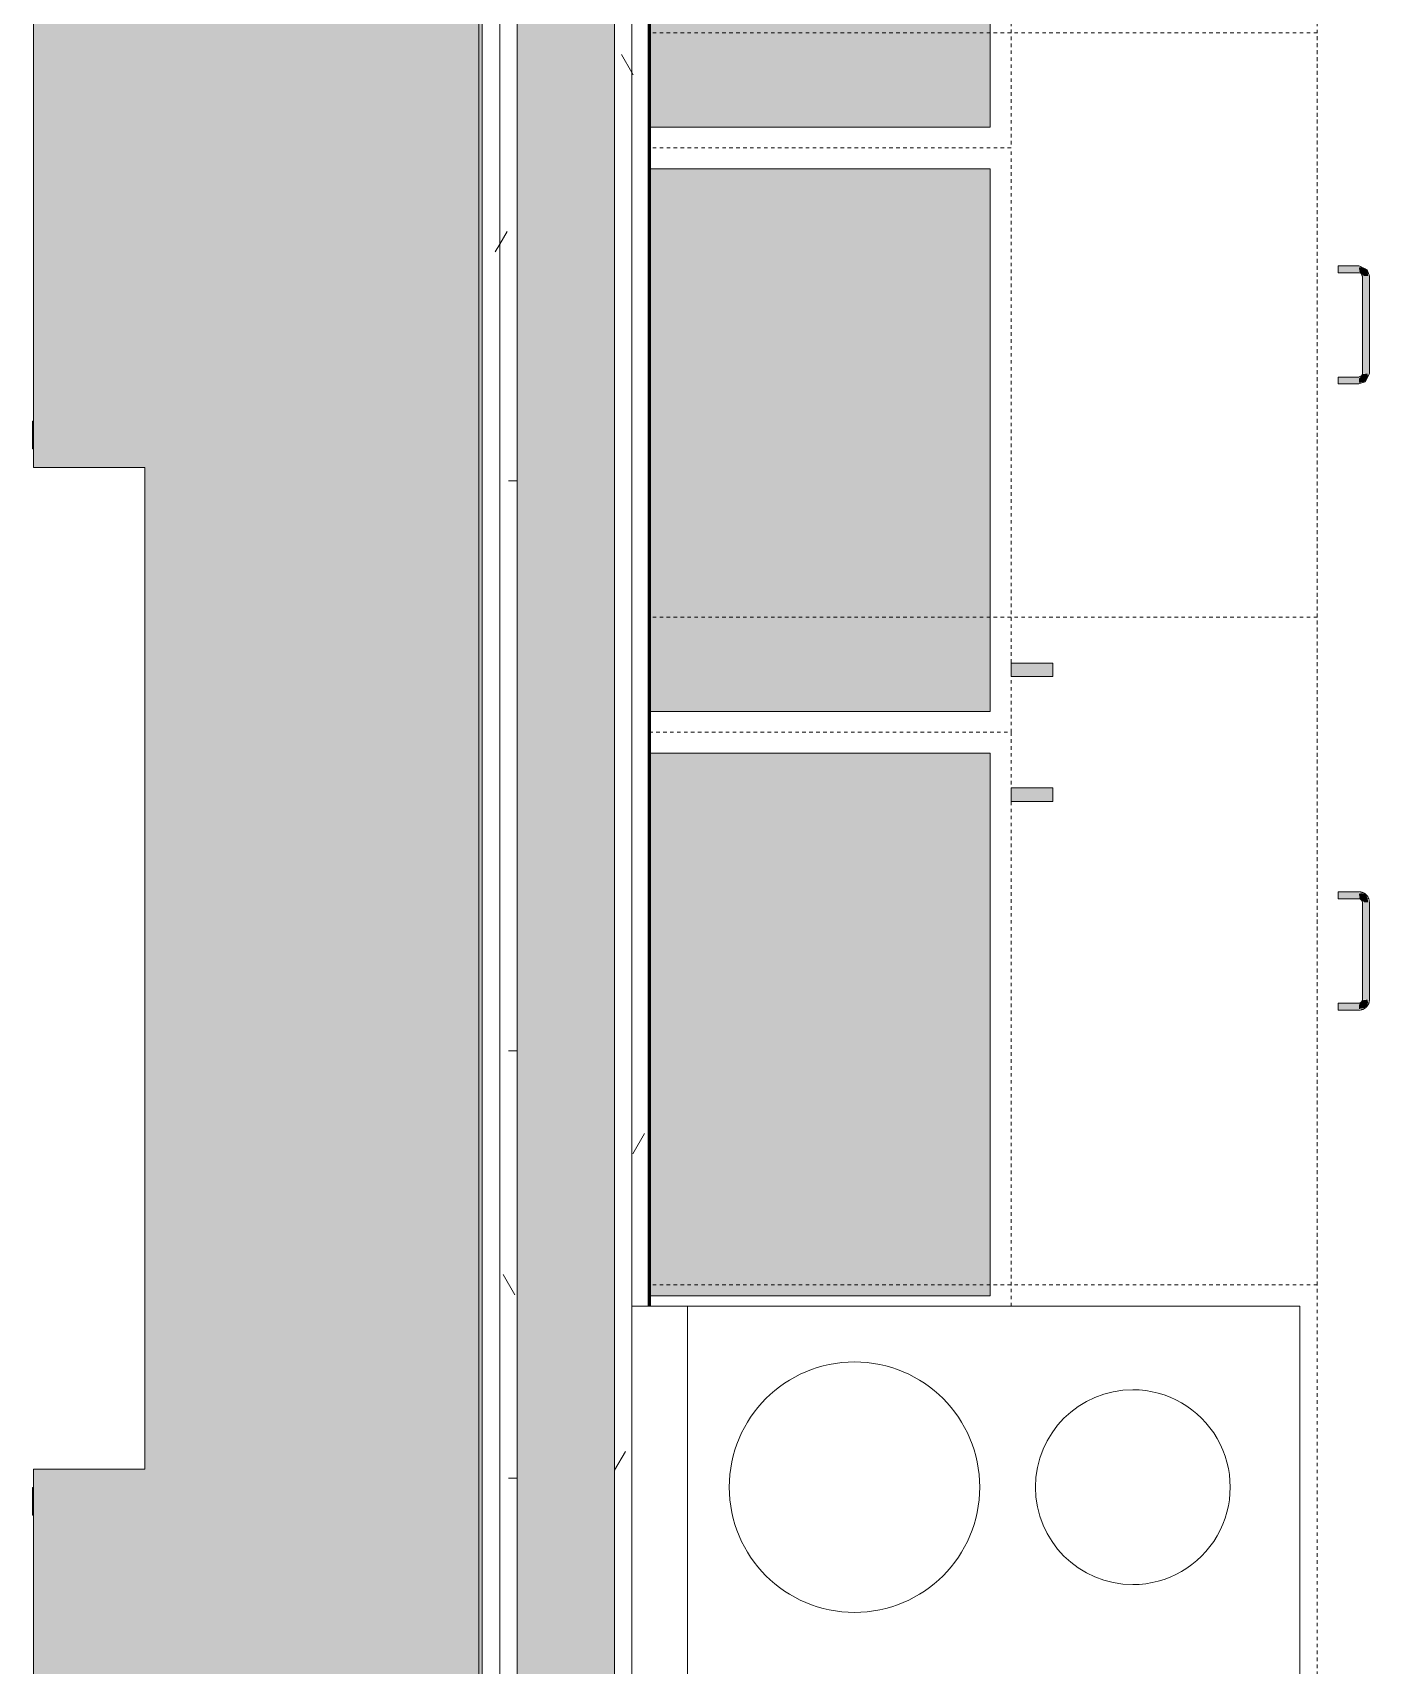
# Model space of a CAD drawing. Header units: inches. Extents: x -4169 to -1846, y 9706 to 12377.
# Drawn here: x -2935.5 to -2887.4, y 10709.5 to 10768.1 of the extents above; entities that cross this region are included whole.
import ezdxf

# ---------------------------------------------------------------- set-up
doc = ezdxf.new("R2010")
doc.units = ezdxf.units.IN
doc.header["$MEASUREMENT"] = 0
doc.linetypes.add('Dash', pattern=[0.25, 0.125, -0.125])
for name, color, linetype, lineweight in [('0-1', 7, 'Continuous', 5), ('0-2', 7, 'Continuous', 18), ('A-WALL', 113, 'Continuous', 18), ('A-WALL-PATT-4', 111, 'Continuous', 9), ('I-FURN-1', 250, 'Continuous', 9), ('I-FURN-2', 9, 'Continuous', 9), ('I-WALL-3', 2, 'Continuous', 60), ('Q-CASE', 31, 'Continuous', 9), ('Q-CASE-1', 9, 'Continuous', 9), ('Q-CASE-3', 250, 'Continuous', 9), ('Q-CASE-4', 250, 'Dash', 9), ('Q-CASE-HDLN-1', 250, 'Dash', 9), ('Q-CASE-HDLN-2', 31, 'Continuous', 9), ('Q-SPCQ-1', 250, 'Continuous', 9)]:
    doc.layers.add(name, color=color, linetype=linetype, lineweight=lineweight)
pattern_1 = [(0, (0, 0), (20.48, 5.12), [0.845, -14.515, 0.845, -14.515, -81.92]), (0, (0, 0), (20.48, 5.12), [-30.72, 0.845, -29.875, 0.845, -14.515, -35.84]), (0, (0, 0), (20.48, 5.12), [-76.8, 0.845, -9.395, 0.845, -24.755]), (120, (7.68, 2.56), (-14.67405, 15.1762003), [0.845, -14.515, 0.845, -14.515, -81.92]), (120, (7.68, 2.56), (-14.67405, 15.1762003), [-30.72, 0.845, -29.875, 0.845, -14.515, -35.84]), (120, (7.68, 2.56), (-14.67405, 15.1762003), [-76.8, 0.845, -9.395, 0.845, -24.755]), (240, (10.24, 12.8), (-5.80595, -20.2962003), [0.845, -14.515, 0.845, -14.515, -81.92]), (240, (10.24, 12.8), (-5.80595, -20.2962003), [-30.72, 0.845, -29.875, 0.845, -14.515, -35.84]), (240, (10.24, 12.8), (-5.80595, -20.2962003), [-76.8, 0.845, -9.395, 0.845, -24.755])]

# ---------------------------------------------------------------- blocks, each defined once
blk = doc.blocks.new('Entertainment_Center_14771 - Entertainment_Center_14771-1352616-ENLARGED RCP - 2ND FLOOR PLAN')
at = {"layer": 'I-FURN-2'}
for points in [[(36, 6.125), (-36, 6.125), (-36, 6), (36, 6)], [(36, -6), (36, 6), (-36, 6), (-36, -10), (-18, -10), (-18, -6), (18, -6), (18, -10), (36, -10)], [(-34.85, -10), (-35.339, -10), (-35.313, -10.031), (-34.85, -10.031)], [(-18.663, -10.032), (-18.663, -10), (-19.657, -10), (-19.657, -10.032), (-19, -10.032)], [(19.657, -10.032), (19.657, -10), (18.663, -10), (18.663, -10.032), (19, -10.032)], [(35.339, -10.031), (35.311, -10), (34.85, -10), (34.85, -10.031), (35.313, -10.031)]]:
    blk.add_hatch(color=256, dxfattribs=at).paths.add_polyline_path(points, flags=0)
at = {"layer": 'I-FURN-1'}
for p, q in [((36, 6.125), (-36, 6.125)), ((-36, 6), (-36, 6.125)), ((-36, 6), (36, 6)), ((-36, -10), (-36, 6)), ((-36, 6), (36, 6)), ((36, 6), (36, 6.125)), ((36, 6), (36, -10)), ((18, -6), (-18, -6)), ((-18, -6), (-18, -10)), ((18, -10), (18, -6)), ((-18, -10), (-36, -10)), ((-35.339, -10.031), (-35.339, -10)), ((-34.85, -10.031), (-35.339, -10.031)), ((-34.85, -10), (-34.85, -10.031)), ((-19.657, -10.032), (-19.657, -10)), ((-18.663, -10.032), (-19.657, -10.032)), ((-18.663, -10), (-18.663, -10.032)), ((36, -10), (18, -10)), ((18.663, -10.032), (18.663, -10)), ((19.657, -10.032), (18.663, -10.032)), ((19.657, -10), (19.657, -10.032)), ((34.85, -10.031), (34.85, -10)), ((35.339, -10.031), (34.85, -10.031)), ((35.339, -10), (35.339, -10.031))]:
    blk.add_line(p, q, dxfattribs=at)
blk = doc.blocks.new('Range - 24_ x 30_-2322588-ENLARGED RCP - 2ND FLOOR PLAN')
at = {"layer": 'Q-SPCQ-1'}
for p, q in [((0, 0), (30, 0)), ((0, -24), (0, 0)), ((30, 0), (30, -24)), ((0, -22), (30, -22)), ((30, -24), (0, -24))]:
    blk.add_line(p, q, dxfattribs=at)
for centre, radius, start, end in [((6.5, -6), 3.5, 360, 180), ((23.5, -6), 3, 0, 180), ((6.5, -6), 3.5, 180, 0), ((23.5, -6), 3, 180, 0), ((6.5, -16), 4.5, 0, 180), ((23.5, -16), 3, 360, 180), ((6.5, -16), 4.5, 180, 0), ((23.5, -16), 3, 180, 0)]:
    blk.add_arc(centre, radius, start, end, dxfattribs=at)
blk = doc.blocks.new('OD_CW_Countertop - OD_CW_Countertop-2380624-ENLARGED RCP - 2ND FLOOR PLAN')
at = {"layer": 'Q-CASE-HDLN-1'}
for p, q in [((0.738, 24), (0.738, 0)), ((0.738, 0), (130.706, 0))]:
    blk.add_line(p, q, dxfattribs=at)
blk = doc.blocks.new('Drawer_Base_Cabinet_3_drawer_12205 - 24_-V52-ENLARGED RCP - 2ND FLOOR PLAN')
at = {"layer": 'Q-CASE'}
for points in [[(-1.012, 25.718), (-1.012, 25.838), (-1.163, 25.812), (-1.284, 25.75), (-1.341, 25.613), (-1.325, 25.5), (-1.152, 25.522), (-1.012, 25.687), (-1.012, 25.713)], [(2.488, 25.625), (2.488, 25.875), (-1.012, 25.858), (-1.012, 25.625), (1.967, 25.625)], [(2.826, 25.5), (2.785, 25.687), (2.716, 25.78), (2.6, 25.828), (2.488, 25.812), (2.508, 25.642), (2.675, 25.5), (2.8, 25.5)], [(-1.142, 25.5), (-1.383, 25.5), (-1.371, 24.75), (-1.142, 24.75), (-1.142, 25.015)], [(-1.012, 25.642), (-1.124, 25.55), (-1.142, 25.512), (-1.025, 25.629)], [(2.629, 25.5), (2.538, 25.611), (2.5, 25.629), (2.617, 25.512)], [(2.858, 24.75), (2.846, 25.5), (2.617, 25.5), (2.629, 24.75), (2.846, 24.75)]]:
    blk.add_hatch(color=256, dxfattribs=at).paths.add_polyline_path(points, flags=0)
at = {"layer": 'Q-CASE-HDLN-1'}
for p, q in [((12.738, 24), (-11.262, 24)), ((-11.262, 24), (-11.262, 0)), ((12.738, 24), (12.738, 0)), ((12.738, 0), (-11.262, 0))]:
    blk.add_line(p, q, dxfattribs=at)
at = {"layer": 'Q-CASE-HDLN-2'}
for p, q in [((-1.012, 25.875), (2.488, 25.875)), ((-1.387, 24.75), (-1.387, 25.5)), ((-1.387, 24.75), (-1.387, 25.5)), ((-1.387, 24.75), (-1.387, 25.5)), ((-1.137, 25.5), (-1.137, 24.75)), ((-1.137, 25.5), (-1.137, 24.75)), ((-1.137, 25.5), (-1.137, 24.75)), ((2.488, 25.625), (-1.012, 25.625)), ((2.613, 24.75), (2.613, 25.5)), ((2.613, 24.75), (2.613, 25.5)), ((2.613, 24.75), (2.613, 25.5)), ((2.863, 25.5), (2.863, 24.75)), ((2.863, 25.5), (2.863, 24.75)), ((2.863, 25.5), (2.863, 24.75)), ((-1.387, 24.75), (-1.137, 24.75)), ((-1.383, 24.75), (-1.387, 24.75)), ((-1.387, 24.75), (-1.383, 24.75)), ((-1.383, 24.75), (-1.387, 24.75)), ((-1.387, 24.75), (-1.383, 24.75)), ((-1.383, 24.75), (-1.387, 24.75)), ((-1.137, 24.75), (-1.142, 24.75)), ((-1.142, 24.75), (-1.137, 24.75)), ((-1.137, 24.75), (-1.142, 24.75)), ((-1.142, 24.75), (-1.137, 24.75)), ((-1.137, 24.75), (-1.142, 24.75)), ((2.617, 24.75), (2.613, 24.75)), ((2.613, 24.75), (2.863, 24.75)), ((2.617, 24.75), (2.613, 24.75)), ((2.613, 24.75), (2.617, 24.75)), ((2.617, 24.75), (2.613, 24.75)), ((2.613, 24.75), (2.617, 24.75)), ((2.863, 24.75), (2.858, 24.75)), ((2.863, 24.75), (2.858, 24.75)), ((2.858, 24.75), (2.863, 24.75)), ((2.863, 24.75), (2.858, 24.75)), ((2.858, 24.75), (2.863, 24.75))]:
    blk.add_line(p, q, dxfattribs=at)
at = {"layer": 'Q-CASE-HDLN-2', "flags": 128}
for points in [[(-1.387, 25.5), (-1.387, 25.515), (-1.386, 25.53), (-1.385, 25.545), (-1.383, 25.56), (-1.38, 25.575), (-1.377, 25.589), (-1.373, 25.604), (-1.368, 25.618), (-1.363, 25.632), (-1.358, 25.646), (-1.352, 25.66), (-1.345, 25.673), (-1.338, 25.686), (-1.33, 25.699), (-1.322, 25.712), (-1.313, 25.724), (-1.304, 25.736), (-1.294, 25.747), (-1.284, 25.758), (-1.274, 25.769), (-1.263, 25.779), (-1.251, 25.789), (-1.239, 25.798), (-1.227, 25.807), (-1.215, 25.816), (-1.202, 25.823), (-1.189, 25.831), (-1.176, 25.838), (-1.162, 25.844), (-1.148, 25.85), (-1.134, 25.855), (-1.12, 25.859), (-1.105, 25.863), (-1.091, 25.867), (-1.076, 25.87), (-1.061, 25.872), (-1.046, 25.873), (-1.031, 25.875), (-1.016, 25.875), (-1.012, 25.875)], [(-1.263, 25.779), (-1.251, 25.789), (-1.239, 25.798), (-1.227, 25.807), (-1.215, 25.816), (-1.202, 25.823), (-1.189, 25.831), (-1.176, 25.838), (-1.162, 25.844), (-1.148, 25.85), (-1.134, 25.855), (-1.12, 25.859), (-1.105, 25.863), (-1.091, 25.867), (-1.076, 25.87), (-1.061, 25.872), (-1.046, 25.873), (-1.031, 25.875), (-1.016, 25.875), (-1.012, 25.875)], [(-1.263, 25.779), (-1.251, 25.789), (-1.239, 25.798), (-1.227, 25.807), (-1.215, 25.816), (-1.202, 25.823), (-1.189, 25.831), (-1.176, 25.838), (-1.162, 25.844), (-1.148, 25.85), (-1.134, 25.855), (-1.12, 25.859), (-1.105, 25.863), (-1.091, 25.867), (-1.076, 25.87), (-1.061, 25.872), (-1.046, 25.873), (-1.031, 25.875), (-1.016, 25.875), (-1.012, 25.875)], [(2.488, 25.875), (2.503, 25.875), (2.518, 25.874), (2.533, 25.872), (2.547, 25.87), (2.562, 25.868), (2.577, 25.864), (2.591, 25.86), (2.606, 25.856), (2.62, 25.851), (2.634, 25.845), (2.647, 25.839), (2.661, 25.833), (2.674, 25.825), (2.687, 25.818), (2.699, 25.81), (2.712, 25.801), (2.724, 25.792), (2.735, 25.782), (2.746, 25.772), (2.757, 25.761), (2.767, 25.75), (2.777, 25.739), (2.786, 25.727), (2.795, 25.715), (2.803, 25.703), (2.811, 25.69), (2.818, 25.677), (2.825, 25.663), (2.832, 25.65), (2.837, 25.636), (2.842, 25.622), (2.847, 25.608), (2.851, 25.593), (2.854, 25.578), (2.857, 25.564), (2.86, 25.549), (2.861, 25.534), (2.862, 25.519), (2.863, 25.504), (2.863, 25.5)], [(2.488, 25.875), (2.503, 25.875), (2.518, 25.874), (2.533, 25.872), (2.547, 25.87), (2.562, 25.868), (2.577, 25.864), (2.591, 25.86), (2.606, 25.856), (2.62, 25.851), (2.634, 25.845), (2.647, 25.839), (2.661, 25.833), (2.674, 25.825), (2.687, 25.818), (2.699, 25.81), (2.712, 25.801), (2.724, 25.792), (2.735, 25.782), (2.746, 25.772)], [(2.488, 25.875), (2.503, 25.875), (2.518, 25.874), (2.533, 25.872), (2.547, 25.87), (2.562, 25.868), (2.577, 25.864), (2.591, 25.86), (2.606, 25.856), (2.62, 25.851), (2.634, 25.845), (2.647, 25.839), (2.661, 25.833), (2.674, 25.825), (2.687, 25.818), (2.699, 25.81), (2.712, 25.801), (2.724, 25.792), (2.735, 25.782), (2.746, 25.772)], [(-1.387, 25.5), (-1.387, 25.515), (-1.386, 25.53), (-1.385, 25.545), (-1.383, 25.56), (-1.38, 25.575), (-1.377, 25.589), (-1.373, 25.604), (-1.368, 25.618), (-1.363, 25.632), (-1.358, 25.646), (-1.352, 25.66), (-1.345, 25.673), (-1.338, 25.686), (-1.33, 25.699), (-1.322, 25.712), (-1.313, 25.724), (-1.304, 25.736), (-1.294, 25.747), (-1.284, 25.758)], [(-1.387, 25.5), (-1.387, 25.515), (-1.386, 25.53), (-1.385, 25.545), (-1.383, 25.56), (-1.38, 25.575), (-1.377, 25.589), (-1.373, 25.604), (-1.368, 25.618), (-1.363, 25.632), (-1.358, 25.646), (-1.352, 25.66), (-1.345, 25.673), (-1.338, 25.686), (-1.33, 25.699), (-1.322, 25.712), (-1.313, 25.724), (-1.304, 25.736), (-1.294, 25.747), (-1.284, 25.758)], [(-1.012, 25.625), (-1.017, 25.625), (-1.022, 25.625), (-1.027, 25.624), (-1.032, 25.623), (-1.037, 25.623), (-1.042, 25.621), (-1.047, 25.62), (-1.052, 25.619), (-1.056, 25.617), (-1.061, 25.615), (-1.066, 25.613), (-1.07, 25.611), (-1.074, 25.608), (-1.079, 25.606), (-1.083, 25.603), (-1.087, 25.6), (-1.091, 25.597), (-1.095, 25.594), (-1.098, 25.591), (-1.102, 25.587), (-1.105, 25.583), (-1.109, 25.58), (-1.112, 25.576), (-1.115, 25.572), (-1.117, 25.568), (-1.12, 25.563), (-1.123, 25.559), (-1.125, 25.554), (-1.127, 25.55), (-1.129, 25.545), (-1.131, 25.541), (-1.132, 25.536), (-1.133, 25.531), (-1.135, 25.526), (-1.135, 25.521), (-1.136, 25.516), (-1.137, 25.511), (-1.137, 25.506), (-1.137, 25.501), (-1.137, 25.5)], [(-1.137, 25.511), (-1.137, 25.506), (-1.137, 25.501), (-1.137, 25.5)], [(-1.137, 25.511), (-1.137, 25.506), (-1.137, 25.501), (-1.137, 25.5)], [(-1.012, 25.625), (-1.017, 25.625), (-1.022, 25.625)], [(-1.012, 25.625), (-1.017, 25.625), (-1.022, 25.625)], [(2.613, 25.5), (2.613, 25.505), (2.612, 25.51), (2.612, 25.515), (2.611, 25.52), (2.61, 25.525), (2.609, 25.53), (2.608, 25.535), (2.606, 25.539), (2.605, 25.544), (2.603, 25.549), (2.601, 25.553), (2.599, 25.558), (2.596, 25.562), (2.594, 25.566), (2.591, 25.571), (2.588, 25.575), (2.585, 25.579), (2.582, 25.582), (2.578, 25.586), (2.575, 25.59), (2.571, 25.593), (2.567, 25.596), (2.563, 25.599), (2.559, 25.602), (2.555, 25.605), (2.551, 25.608), (2.547, 25.61), (2.542, 25.613), (2.538, 25.615), (2.533, 25.617), (2.528, 25.618), (2.524, 25.62), (2.519, 25.621), (2.514, 25.622), (2.509, 25.623), (2.504, 25.624), (2.499, 25.624), (2.494, 25.625), (2.489, 25.625), (2.488, 25.625)], [(2.499, 25.624), (2.494, 25.625), (2.489, 25.625)], [(2.499, 25.624), (2.494, 25.625), (2.489, 25.625)], [(2.613, 25.5), (2.613, 25.505), (2.612, 25.51)], [(2.613, 25.5), (2.613, 25.505), (2.612, 25.51)], [(2.767, 25.75), (2.777, 25.739), (2.786, 25.727), (2.795, 25.715), (2.803, 25.703), (2.811, 25.69), (2.818, 25.677), (2.825, 25.663), (2.832, 25.65), (2.837, 25.636), (2.842, 25.622), (2.847, 25.608), (2.851, 25.593), (2.854, 25.578), (2.857, 25.564), (2.86, 25.549), (2.861, 25.534), (2.862, 25.519), (2.863, 25.504), (2.863, 25.5)], [(2.767, 25.75), (2.777, 25.739), (2.786, 25.727), (2.795, 25.715), (2.803, 25.703), (2.811, 25.69), (2.818, 25.677), (2.825, 25.663), (2.832, 25.65), (2.837, 25.636), (2.842, 25.622), (2.847, 25.608), (2.851, 25.593), (2.854, 25.578), (2.857, 25.564), (2.86, 25.549), (2.861, 25.534), (2.862, 25.519), (2.863, 25.504), (2.863, 25.5)]]:
    blk.add_lwpolyline(points, dxfattribs=at)
blk = doc.blocks.new('Drawer_Base_Cabinet_3_drawer_12205 - 21_-V27-ENLARGED RCP - 2ND FLOOR PLAN')
at = {"layer": 'Q-CASE'}
for points in [[(-1.012, 25.718), (-1.012, 25.838), (-1.163, 25.812), (-1.284, 25.75), (-1.341, 25.613), (-1.325, 25.5), (-1.152, 25.522), (-1.012, 25.687), (-1.012, 25.713)], [(2.488, 25.625), (2.488, 25.875), (-1.012, 25.858), (-1.012, 25.625), (1.967, 25.625)], [(2.826, 25.5), (2.785, 25.687), (2.716, 25.78), (2.6, 25.828), (2.488, 25.812), (2.508, 25.642), (2.675, 25.5), (2.8, 25.5)], [(-1.142, 25.5), (-1.383, 25.5), (-1.371, 24.75), (-1.142, 24.75), (-1.142, 25.015)], [(-1.012, 25.642), (-1.124, 25.55), (-1.142, 25.512), (-1.025, 25.629)], [(2.629, 25.5), (2.538, 25.611), (2.5, 25.629), (2.617, 25.512)], [(2.858, 24.75), (2.846, 25.5), (2.617, 25.5), (2.629, 24.75), (2.846, 24.75)]]:
    blk.add_hatch(color=256, dxfattribs=at).paths.add_polyline_path(points, flags=0)
at = {"layer": 'Q-CASE-HDLN-1'}
for p, q in [((11.238, 24), (-9.762, 24)), ((-9.762, 24), (-9.762, 0)), ((11.238, 24), (11.238, 0)), ((11.238, 0), (-9.762, 0))]:
    blk.add_line(p, q, dxfattribs=at)
at = {"layer": 'Q-CASE-HDLN-2'}
for p, q in [((-1.236, 25.801), (-1.012, 25.875)), ((-1.236, 25.801), (-1.012, 25.875)), ((-1.012, 25.875), (2.488, 25.875)), ((2.488, 25.875), (2.576, 25.831)), ((2.488, 25.875), (2.576, 25.831)), ((-1.387, 25.5), (-1.343, 25.588)), ((-1.387, 25.5), (-1.343, 25.588)), ((-1.387, 24.75), (-1.387, 25.5)), ((-1.387, 24.75), (-1.387, 25.5)), ((-1.387, 24.75), (-1.387, 25.5)), ((-1.137, 25.5), (-1.137, 24.75)), ((-1.137, 25.5), (-1.137, 24.75)), ((-1.137, 25.5), (-1.137, 24.75)), ((-1.012, 25.625), (-1.049, 25.605)), ((-1.012, 25.625), (-1.049, 25.605)), ((2.488, 25.625), (-1.012, 25.625)), ((2.613, 25.5), (2.593, 25.537)), ((2.613, 25.5), (2.593, 25.537)), ((2.613, 24.75), (2.613, 25.5)), ((2.613, 24.75), (2.613, 25.5)), ((2.613, 24.75), (2.613, 25.5)), ((2.789, 25.724), (2.863, 25.5)), ((2.789, 25.724), (2.863, 25.5)), ((2.863, 25.5), (2.863, 24.75)), ((2.863, 25.5), (2.863, 24.75)), ((2.863, 25.5), (2.863, 24.75)), ((-1.387, 24.75), (-1.137, 24.75)), ((-1.383, 24.75), (-1.387, 24.75)), ((-1.387, 24.75), (-1.383, 24.75)), ((-1.383, 24.75), (-1.387, 24.75)), ((-1.387, 24.75), (-1.383, 24.75)), ((-1.383, 24.75), (-1.387, 24.75)), ((-1.137, 24.75), (-1.142, 24.75)), ((-1.142, 24.75), (-1.137, 24.75)), ((-1.137, 24.75), (-1.142, 24.75)), ((-1.142, 24.75), (-1.137, 24.75)), ((-1.137, 24.75), (-1.142, 24.75)), ((2.617, 24.75), (2.613, 24.75)), ((2.613, 24.75), (2.863, 24.75)), ((2.617, 24.75), (2.613, 24.75)), ((2.613, 24.75), (2.617, 24.75)), ((2.617, 24.75), (2.613, 24.75)), ((2.613, 24.75), (2.617, 24.75)), ((2.863, 24.75), (2.858, 24.75)), ((2.863, 24.75), (2.858, 24.75)), ((2.858, 24.75), (2.863, 24.75)), ((2.863, 24.75), (2.858, 24.75)), ((2.858, 24.75), (2.863, 24.75))]:
    blk.add_line(p, q, dxfattribs=at)
at = {"layer": 'Q-CASE-HDLN-2', "flags": 128}
for points in [[(-1.387, 25.5), (-1.236, 25.801), (-1.012, 25.875)], [(2.488, 25.875), (2.789, 25.724), (2.863, 25.5)], [(-1.012, 25.625), (-1.117, 25.568), (-1.137, 25.5)], [(2.613, 25.5), (2.555, 25.605), (2.488, 25.625)]]:
    blk.add_lwpolyline(points, dxfattribs=at)
blk = doc.blocks.new('300 Series Wall Hung Cabinet_301 - 21_-2351527-ENLARGED RCP - 2ND FLOOR PLAN')
at = {"layer": 'Q-CASE-1'}
for points in [[(9.75, -0.188), (-9.75, -0.188), (-9.75, -12.438), (9.75, -12.438), (9.75, -8.405)], [(-8.012, -13.188), (-8.5, -13.188), (-8.5, -14.687), (-8.012, -14.687)]]:
    blk.add_hatch(color=256, dxfattribs=at).paths.add_polyline_path(points, flags=0)
at = {"layer": 'Q-CASE-3'}
for p, q in [((-9.75, -12.438), (-9.75, -0.188)), ((9.75, -0.188), (9.75, -12.438)), ((9.75, -12.438), (-9.75, -12.438)), ((-8.012, -13.188), (-8.5, -13.188)), ((-8.5, -13.188), (-8.5, -14.687)), ((-8.012, -14.687), (-8.012, -13.188)), ((-8.5, -14.687), (-8.012, -14.687))]:
    blk.add_line(p, q, dxfattribs=at)
at = {"layer": 'Q-CASE-4'}
for p, q in [((-10.5, -0.188), (-10.5, -13.188)), ((10.5, -13.188), (10.5, -0.188)), ((-10.5, -13.188), (10.5, -13.188))]:
    blk.add_line(p, q, dxfattribs=at)
blk = doc.blocks.new('300 Series Wall Hung Cabinet_301 - 21_-V49-ENLARGED RCP - 2ND FLOOR PLAN')
at = {"layer": 'Q-CASE-1'}
for points in [[(-8.5, 13.188), (-8.012, 13.188), (-8.012, 14.687), (-8.5, 14.687)], [(-9.75, 12.438), (-9.75, 0.187), (9.75, 0.187), (9.75, 12.438), (9.283, 12.438)]]:
    blk.add_hatch(color=256, dxfattribs=at).paths.add_polyline_path(points, flags=0)
at = {"layer": 'Q-CASE-3'}
for p, q in [((-8.012, 14.687), (-8.5, 14.687)), ((-8.5, 14.687), (-8.5, 13.188)), ((-8.012, 13.188), (-8.012, 14.687)), ((-8.5, 13.188), (-8.012, 13.188)), ((-9.75, 0.187), (-9.75, 12.438)), ((-9.75, 12.438), (9.75, 12.438)), ((9.75, 12.438), (9.75, 0.187))]:
    blk.add_line(p, q, dxfattribs=at)
at = {"layer": 'Q-CASE-4'}
for p, q in [((-10.5, 0.187), (-10.5, 13.188)), ((-10.5, 13.188), (10.128, 13.188))]:
    blk.add_line(p, q, dxfattribs=at)
blk = doc.blocks.new('300 Series Wall Hung Cabinet_301 - 21_-2351003-ENLARGED RCP - 2ND FLOOR PLAN')
at = {"layer": 'Q-CASE-1'}
for points in [[(-8.5, 13.188), (-8.012, 13.188), (-8.012, 14.687), (-8.5, 14.687)], [(-9.75, 0.187), (9.75, 0.187), (9.75, 12.438), (-9.75, 12.438), (-9.75, 8.405)]]:
    blk.add_hatch(color=256, dxfattribs=at).paths.add_polyline_path(points, flags=0)
at = {"layer": 'Q-CASE-3'}
for p, q in [((-8.012, 14.687), (-8.5, 14.687)), ((-8.5, 14.687), (-8.5, 13.188)), ((-8.012, 13.188), (-8.012, 14.687)), ((-8.5, 13.188), (-8.012, 13.188)), ((-9.75, 0.187), (-9.75, 12.438)), ((-9.75, 12.438), (9.75, 12.438)), ((9.75, 12.438), (9.75, 0.187))]:
    blk.add_line(p, q, dxfattribs=at)
at = {"layer": 'Q-CASE-4'}
for p, q in [((-10.5, 0.187), (-10.5, 13.188)), ((-10.5, 13.188), (10.5, 13.188)), ((10.5, 13.188), (10.5, 0.187))]:
    blk.add_line(p, q, dxfattribs=at)
blk = doc.blocks.new('CTR - 1st Phase - Unit Layouts_rvt-1-ENLARGED RCP - 2ND FLOOR PLAN')
at = {"layer": '0-2'}
for name, p, rotation in [('OD_CW_Countertop - OD_CW_Countertop-2380624-ENLARGED RCP - 2ND FLOOR PLAN', (-2889.324, 10675.116), 90.00000000000455), ('300 Series Wall Hung Cabinet_301 - 21_-2351003-ENLARGED RCP - 2ND FLOOR PLAN', (-2913.511, 10774.482), 269.9999999999606), ('Entertainment_Center_14771 - Entertainment_Center_14771-1352616-ENLARGED RCP - 2ND FLOOR PLAN', (-2925.449, 10734.503), 270.0000000000207), ('Drawer_Base_Cabinet_3_drawer_12205 - 21_-V27-ENLARGED RCP - 2ND FLOOR PLAN', (-2913.324, 10758.361), 270.0000000000051), ('300 Series Wall Hung Cabinet_301 - 21_-2351527-ENLARGED RCP - 2ND FLOOR PLAN', (-2913.511, 10753.482), 89.99999999996064), ('Drawer_Base_Cabinet_3_drawer_12205 - 24_-V52-ENLARGED RCP - 2ND FLOOR PLAN', (-2913.324, 10735.861), 270.0000000000051), ('300 Series Wall Hung Cabinet_301 - 21_-V49-ENLARGED RCP - 2ND FLOOR PLAN', (-2913.511, 10732.482), 269.9999999999606), ('Range - 24_ x 30_-2322588-ENLARGED RCP - 2ND FLOOR PLAN', (-2889.949, 10722.354), 269.9999999999895)]:
    blk.add_blockref(name, p, dxfattribs=dict(at, rotation=rotation))

msp = doc.modelspace()

# ---------------------------------------------------------------- hatches: boundary and pattern name
at = {"layer": 'A-WALL-PATT-4'}
h = msp.add_hatch(dxfattribs=at)
h.set_pattern_fill('FP_1', color=256, style=0, pattern_type=2)
h.set_pattern_definition(pattern_1)
h.paths.add_polyline_path([(-2918.699, 10458.789), (-2918.699, 10576.414), (-2919.324, 10576.414), (-2919.324, 10458.789)], flags=0)
h.paths.add_polyline_path([(-2918.699, 10581.164), (-2918.699, 10843.139), (-2919.324, 10843.139), (-2919.324, 10581.164)], flags=0)
h = msp.add_hatch(dxfattribs=at)
h.set_pattern_fill('FP_1', color=256, style=0, pattern_type=2)
h.set_pattern_definition(pattern_1)
h.paths.add_polyline_path([(-2918.699, 10458.164), (-2918.074, 10458.168), (-2918.074, 10843.139), (-2918.699, 10843.139), (-2918.699, 10458.789)], flags=0)
h = msp.add_hatch(dxfattribs=at)
h.set_pattern_fill('FP_4', color=256, style=0, pattern_type=2)
h.set_pattern_definition([(161.57, (0.32, 0.32), (-2.560496185, -0.000537386), [0, -18.214, 2.022, 0]), (18.43, (-0.32, 0.32), (-2.560496185, 0.000537386), [0, -18.214, 2.022, 0]), (108.43, (0.32, 0.32), (1.27922091, -6.400876726), [6.07, -14.166]), (71.57, (-0.32, 0.32), (1.27922091, 6.400876726), [6.07, -14.166])])
h.paths.add_polyline_path([(-2914.574, 10457.539), (-2914.574, 10843.139), (-2918.074, 10843.139), (-2918.074, 10457.539)], flags=0)
h = msp.add_hatch(dxfattribs=at)
h.set_pattern_fill('FP_1', color=256, style=0, pattern_type=2)
h.set_pattern_definition(pattern_1)
h.paths.add_polyline_path([(-2913.949, 10458.164), (-2913.949, 10647.416), (-2914.574, 10647.416), (-2914.574, 10458.164)], flags=0)
h.paths.add_polyline_path([(-2914.261, 10650.916), (-2913.949, 10650.916), (-2913.949, 10843.139), (-2914.574, 10843.139), (-2914.574, 10650.916)], flags=0)
h = msp.add_hatch(dxfattribs=at)
h.set_pattern_fill('FP_1', color=256, style=0, pattern_type=2)
h.set_pattern_definition(pattern_1)
h.paths.add_polyline_path([(-2913.324, 10458.789), (-2913.324, 10647.416), (-2913.949, 10647.416), (-2913.949, 10458.789)], flags=0)
h.paths.add_polyline_path([(-2913.949, 10650.916), (-2913.324, 10650.916), (-2913.324, 10692.354), (-2913.949, 10692.354), (-2913.949, 10651.949)], flags=0)
h.paths.add_polyline_path([(-2913.324, 10722.354), (-2913.324, 10843.139), (-2913.949, 10843.139), (-2913.949, 10722.354)], flags=0)

# ---------------------------------------------------------------- linework, layer by layer
at = {"layer": 'A-WALL'}
for p, q in [((-2918.699, 10458.164), (-2918.699, 10843.139)), ((-2918.074, 10457.539), (-2918.074, 10843.139)), ((-2914.574, 10457.539), (-2914.574, 10843.139)), ((-2913.949, 10722.354), (-2913.949, 10843.139))]:
    msp.add_line(p, q, dxfattribs=at)
at = {"layer": 'I-WALL-3'}
msp.add_line((-2913.324, 10843.139), (-2913.324, 10722.354), dxfattribs=at)

# ---------------------------------------------------------------- block references
at = {"layer": '0-1'}
msp.add_blockref('CTR - 1st Phase - Unit Layouts_rvt-1-ENLARGED RCP - 2ND FLOOR PLAN', (0, 0), dxfattribs=at)

doc.saveas('drawing.dxf')
